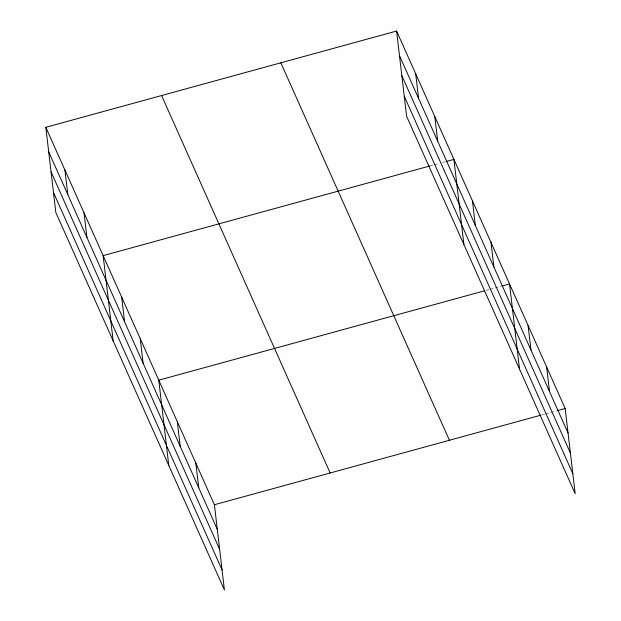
<?xml version="1.0" encoding="UTF-8"?>
<svg xmlns="http://www.w3.org/2000/svg" width="621" height="621" viewBox="0 0 621 621"><rect width="100%" height="100%" fill="white"/><g stroke="black" fill="none" stroke-linecap="round" stroke-linejoin="round"><path stroke-width="0.47" stroke-dasharray="3.1 2.33" d="M429.639 166.04L433.373 165.015M434.304 164.759L438.969 163.478M442.703 162.454L445.505 161.685M486.204 290.349L488.999 289.58M489.938 289.324L501.139 286.25M541.83 414.906L544.633 414.137M545.564 413.881L556.765 410.807"/><path stroke-width="0.93" d="M45.822 127.297L214.4 504.741L224.414 589.95L55.828 212.498L45.822 127.297L396.586 31.05L565.172 408.502L575.178 493.703L406.6 116.259L396.586 31.05M429.639 166.04L103.14 255.627L113.146 340.836M446.437 161.429L453.904 159.38L463.918 244.589M484.333 290.861L158.766 380.184L168.78 465.393M502.071 285.994L509.538 283.944L519.544 369.146M214.4 504.741L540.899 415.162M557.705 410.551L565.172 408.502M399.474 55.626L568.06 433.078M401.826 75.63L570.404 453.082M404.248 96.247L572.826 473.699M280.839 62.814L449.418 440.258M161.576 95.533L330.155 472.985M48.71 151.866L217.288 529.317M51.062 171.877L219.64 549.329M53.484 192.494L222.062 569.938M546.627 366.98L549.515 391.556M528.083 325.458L530.971 350.034M490.994 242.423L493.881 266.999M472.449 200.901L475.337 225.477M434.801 116.608L437.689 141.177M415.697 73.829L418.585 98.405M195.856 463.227L198.743 487.796M177.311 421.706L180.199 446.282M140.23 338.662L143.109 363.238M121.685 297.149L124.573 321.717M84.029 212.848L86.917 237.424M64.926 170.069L67.813 194.645"/></g></svg>
